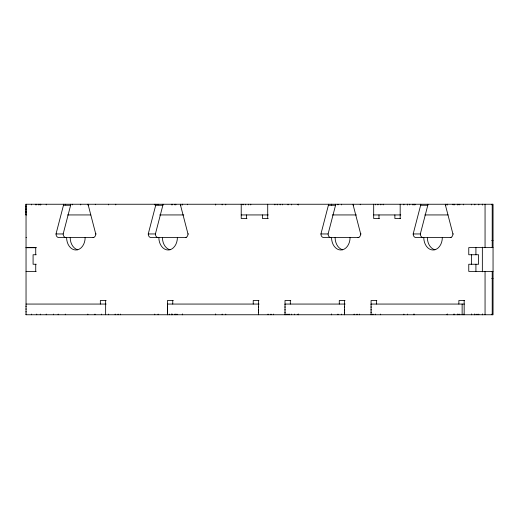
<?xml version="1.0" encoding="UTF-8"?>
<svg xmlns="http://www.w3.org/2000/svg" width="519" height="519" viewBox="0 0 519 519"><rect width="100%" height="100%" fill="white"/><g stroke="black" fill="none" stroke-linecap="round" stroke-linejoin="round"><path stroke-width="0.78" d="M26.398 214.937L25.95 214.937L25.95 204.246L493.05 204.246L493.05 314.754L26.041 314.754L26.041 314.086M26.041 312.081L26.041 311.413M26.041 309.408L26.041 308.74M26.041 306.735L26.041 306.067M26.041 214.937L26.041 214.269M26.041 212.265L26.041 211.596M26.041 209.592L26.041 208.923M26.041 206.919L26.041 206.251M167.462 312.749L167.462 311.413M167.462 310.077L167.462 308.74M167.462 307.404L167.462 306.067M167.462 304.731L167.462 304.063L259.124 304.063M258.527 312.749L258.527 312.081M258.527 310.077L258.527 309.408M258.527 307.404L258.527 306.735M258.527 304.731L258.527 304.063M285.015 312.749L285.015 312.081M285.015 310.077L285.015 309.408M285.015 307.404L285.015 306.735M285.015 304.731L285.015 304.063L345.18 304.063M344.584 312.749L344.584 312.081M344.584 310.077L344.584 309.408M344.584 307.404L344.584 306.735M344.584 304.731L344.584 304.063M371.079 312.749L371.079 312.081M371.079 310.077L371.079 309.408M371.079 307.404L371.079 306.735M371.079 304.731L371.079 304.063L464.375 304.063M475.917 271.385L475.917 264.255M93.796 237.514L58.66 237.514A3.568 2.647 -90 0 1 56.013 233.952L63.474 205.264A3.568 2.653 90 0 0 63.584 204.246M65.816 237.514A3.568 2.647 -90 0 1 63.169 233.952L70.629 205.264A3.568 2.653 90 0 0 70.74 204.246M186.237 237.514L150.899 237.514A3.568 2.647 -90 0 1 148.252 233.952L155.713 205.264A3.568 2.653 -90 0 0 155.823 204.246M158.055 237.514A3.568 2.647 -90 0 1 155.408 233.952L162.869 205.264A3.568 2.653 -90 0 0 162.979 204.246M358.921 237.514L323.59 237.514A3.568 2.647 -90 0 1 320.937 233.952L328.397 205.264A3.568 2.653 -90 0 0 328.508 204.246M330.746 237.514A3.568 2.647 -90 0 1 328.092 233.952L335.553 205.264A3.568 2.653 -90 0 0 335.663 204.246M451.16 237.514L415.829 237.514A3.568 2.647 -90 0 1 413.176 233.952L420.643 205.264A3.568 2.653 -90 0 0 420.753 204.246M422.985 237.514A3.568 2.647 -90 0 1 420.338 233.952L427.799 205.264A3.568 2.653 -90 0 0 427.909 204.246M63.474 205.264L70.629 205.264M88.178 204.246A3.568 2.647 90 0 0 88.288 205.264L88.736 205.264M155.713 205.264L162.869 205.264M180.417 204.246A3.568 2.647 90 0 0 180.528 205.264L180.975 205.264M328.397 205.264L335.553 205.264M353.102 204.246A3.568 2.647 90 0 0 353.212 205.264L353.66 205.264M420.643 205.264L427.799 205.264M445.347 204.246A3.568 2.647 -90 0 0 445.458 205.264L445.905 205.264M67.535 214.937L90.806 214.937M159.67 214.937L183.791 214.937M241.218 214.937L268.31 214.937M332.322 214.937L356.456 214.937M373.68 214.937L400.772 214.937M424.808 214.937L448.092 214.937M246.966 218.505L241.218 218.505L241.218 204.246M268.226 218.505L262.413 218.505L262.413 214.937M379.428 218.505L373.68 218.505L373.68 204.246M400.623 218.505L394.875 218.505L394.875 214.937M56.013 233.952L63.169 233.952M93.102 237.514A3.568 2.647 -90 0 0 95.749 233.952L96.197 233.952M148.252 233.952L155.408 233.952M185.341 237.514A3.568 2.647 -90 0 0 187.988 233.952L188.436 233.952M320.937 233.952L328.092 233.952M358.026 237.514A3.568 2.647 90 0 0 360.679 233.952L361.127 233.952M413.176 233.952L420.338 233.952M450.271 237.514A3.568 2.647 90 0 0 452.918 233.952L453.366 233.952M26.041 237.514L26.372 237.514M491.707 240.485L493.05 240.485M26.021 247.615L36.181 247.615M493.05 247.615L468.761 247.615L468.761 254.745L478.563 254.745L478.563 264.255L468.761 264.255L468.761 271.385L493.05 271.385M26.041 247.706L36.064 247.706M36.22 254.745L33.086 254.745L33.086 264.255L36.22 264.255M26.021 271.385L36.181 271.385M491.707 278.515L493.05 278.515M106.155 300.495L100.342 300.495L100.342 304.063M173.275 300.495L167.462 300.495L167.462 314.754L167.462 314.086M258.975 300.495L253.227 300.495L253.227 304.063M290.763 300.495L285.015 300.495L285.015 314.754M345.031 300.495L339.283 300.495L339.283 304.063M376.82 300.495L371.079 300.495L371.079 314.754M464.609 300.495L458.867 300.495L458.867 304.063M26.021 304.063L106.155 304.063M445.458 205.264L452.918 233.952M353.212 205.264L360.679 233.952M180.528 205.264L187.988 233.952M88.288 205.264L95.749 233.952M475.917 247.615L475.917 254.745M492.213 204.246L492.213 247.615M492.213 271.385L492.213 314.754M492.031 204.246L492.031 204.914M492.031 314.086L492.031 314.754M485.057 204.246L485.057 247.615M485.057 271.385L485.057 314.754M482.352 247.174L482.352 271.826M478.79 204.246L478.79 204.914M478.79 314.086L478.79 314.754M476.98 314.086L476.98 314.754M474.833 204.246L474.833 204.914M474.833 314.086L474.833 314.754M474.593 314.086L474.593 314.754M471.68 314.086L471.68 314.754M471.473 204.246L471.473 204.914M471.408 254.745L471.408 264.255M471.473 314.086L471.473 314.754M464.168 300.495L464.168 314.754M463.337 204.246L463.344 204.914M463.337 314.086L463.344 314.754M462.137 304.063L462.137 314.754M459.776 204.246L459.776 204.914M459.776 314.086L459.776 314.754M458.03 204.246L458.03 204.914M458.03 314.086L458.03 314.754M457.343 204.246L457.343 204.914M457.343 314.086L457.343 314.754M454.67 204.246L454.67 204.914M454.67 314.086L454.67 314.754M453.775 204.246L453.775 204.914M453.775 314.086L453.775 314.754M447.3 204.246L447.3 204.914M447.3 314.086L447.3 314.754M447.151 204.246L447.151 204.914M447.151 314.086L447.151 314.754M415.012 204.246L415.012 204.914M414.058 204.246L414.058 204.914M414.058 314.086L414.058 314.754M413.909 204.246L413.909 204.914M413.909 314.086L413.909 314.754M412.631 204.246L412.631 204.914M409.718 204.246L409.718 204.914M407.428 204.246L407.428 204.914M407.428 314.086L407.428 314.754M407.331 204.246L407.331 204.914M403.866 204.246L403.866 204.914M403.866 314.086L403.866 314.754M400.175 204.246L400.175 218.505M383.223 204.246L383.223 204.914M380.836 204.246L380.836 204.914M380.622 314.086L380.622 314.754M378.98 214.937L378.98 218.505M377.923 204.246L377.923 204.914M376.379 300.495L376.379 304.063M375.542 204.246L375.542 204.914M375.321 314.086L375.321 314.754M372.934 314.086L372.934 314.754M359.427 314.086L359.427 314.754M357.04 314.086L357.04 314.754M354.127 314.086L354.127 314.754M344.584 300.495L344.584 314.754M344.512 314.086L344.512 314.754M341.541 204.246L341.541 204.914M341.541 314.086L341.541 314.754M337.973 204.246L337.973 204.914M337.973 314.086L337.973 314.754M331.498 204.246L331.498 204.914M331.498 314.086L331.498 314.754M331.349 204.246L331.349 204.914M331.349 314.086L331.349 314.754M298.256 204.246L298.256 204.914M298.256 314.086L298.256 314.754M298.107 204.246L298.107 204.914M298.107 314.086L298.107 314.754M294.558 314.086L294.558 314.754M291.626 204.246L291.626 204.914M291.626 314.086L291.626 314.754M290.316 300.495L290.316 304.063M289.258 314.086L289.258 314.754M288.064 204.246L288.064 204.914M288.064 314.086L288.064 314.754M286.877 314.086L286.877 314.754M285.093 314.086L285.093 314.754M282.55 204.246L282.55 204.914M280.163 204.246L280.163 204.914M277.25 204.246L277.25 204.914M274.869 204.246L274.869 204.914M273.364 314.086L273.364 314.754M270.976 314.086L270.976 314.754M268.064 314.086L268.064 314.754M267.713 204.246L267.713 218.505M258.527 300.495L258.527 314.754M250.761 204.246L250.761 204.914M248.374 204.246L248.374 204.914M246.519 214.937L246.519 218.505M245.461 204.246L245.461 204.914M243.074 204.246L243.074 204.914M225.739 204.246L225.739 204.914M225.739 314.086L225.739 314.754M222.171 204.246L222.171 204.914M222.171 314.086L222.171 314.754M215.696 204.246L215.696 204.914M215.696 314.086L215.696 314.754M215.547 204.246L215.547 204.914M215.547 314.086L215.547 314.754M182.454 204.246L182.454 204.914M182.454 314.086L182.454 314.754M182.305 204.246L182.305 204.914M182.305 314.086L182.305 314.754M177.005 314.086L177.005 314.754M175.831 204.246L175.831 204.914M175.831 314.086L175.831 314.754M174.935 204.246L174.935 204.914M174.935 314.086L174.935 314.754M172.762 300.495L172.762 304.063M172.263 204.246L172.263 204.914M172.263 314.086L172.263 314.754M171.705 314.086L171.705 314.754M171.575 204.246L171.575 204.914M171.575 314.086L171.575 314.754M169.317 314.086L169.317 314.754M158.126 204.246L158.126 204.914M158.126 314.086L158.126 314.754M154.766 204.246L154.766 204.914M154.766 314.086L154.766 314.754M120.486 314.086L120.486 314.754M118.098 314.086L118.098 314.754M115.756 204.246L115.756 204.914M115.186 314.086L115.186 314.754M108.627 204.246L108.627 204.914M108.627 314.086L108.627 314.754M105.636 300.495L105.636 314.754M101.497 314.086L101.497 314.754M94.964 314.086L94.964 314.754M87.834 204.246L87.834 204.914M87.834 314.086L87.834 314.754M80.705 204.246L80.705 204.914M72.439 204.246L72.439 204.914M65.31 204.246L65.31 204.914M65.31 314.086L65.31 314.754M58.18 314.086L58.18 314.754M53.373 314.086L53.373 314.754M46.243 204.246L46.243 204.914M46.243 314.086L46.243 314.754M40.787 204.246L40.787 204.914M40.3 204.246L40.3 204.914M40.3 314.086L40.3 314.754M39.113 204.246L39.113 204.914M38.406 204.246L38.406 204.914M36.732 204.246L36.732 204.914M36.732 314.086L36.732 314.754M35.733 247.615L35.733 254.745M35.733 264.255L35.733 271.385M35.493 204.246L35.493 204.914M31.387 204.246L31.387 204.914M31.387 314.086L31.387 314.754M26.041 204.246L26.041 314.754M85.155 237.514A12.475 9.271 90 0 1 75.878 249.996A12.475 9.271 90 0 1 66.607 237.514M95.36 204.758A3.568 2.647 90 0 1 95.334 204.246M177.394 237.514A12.475 9.271 -90 0 1 168.124 249.996A12.475 9.271 -90 0 1 158.846 237.514M187.606 204.758A3.568 2.647 90 0 1 187.573 204.246M350.078 237.514A12.475 9.271 90 0 1 340.808 249.996A12.475 9.271 90 0 1 331.537 237.514M360.29 204.758A3.568 2.647 90 0 1 360.257 204.246M442.324 237.514A12.475 9.271 90 0 1 433.047 249.996A12.475 9.271 90 0 1 423.776 237.514M452.529 204.758A3.568 2.647 90 0 1 452.503 204.246M434.941 249.788A12.475 9.271 90 0 1 427.351 237.514M342.696 249.788A12.475 9.271 90 0 1 335.112 237.514M77.772 249.788A12.475 9.271 90 0 1 70.188 237.514M170.011 249.788A12.475 9.271 -90 0 1 162.428 237.514M482.352 204.914L482.352 204.246L482.352 204.914M482.352 314.754L482.352 314.086L482.352 314.754"/></g></svg>
